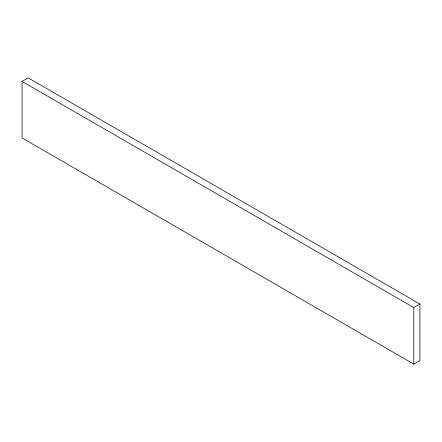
<?xml version="1.0" encoding="UTF-8"?>
<svg xmlns="http://www.w3.org/2000/svg" width="442" height="442" viewBox="0 0 442 442"><rect width="100%" height="100%" fill="white"/><g stroke="black" fill="none" stroke-linecap="round" stroke-linejoin="round"><path stroke-width="0.66" d="M22.1 81.433L28.222 77.897L419.9 304.035L419.9 360.567L413.778 364.103L22.1 137.965L22.1 81.433L413.778 307.566L419.9 304.035M413.778 307.566L413.778 364.103"/></g></svg>
